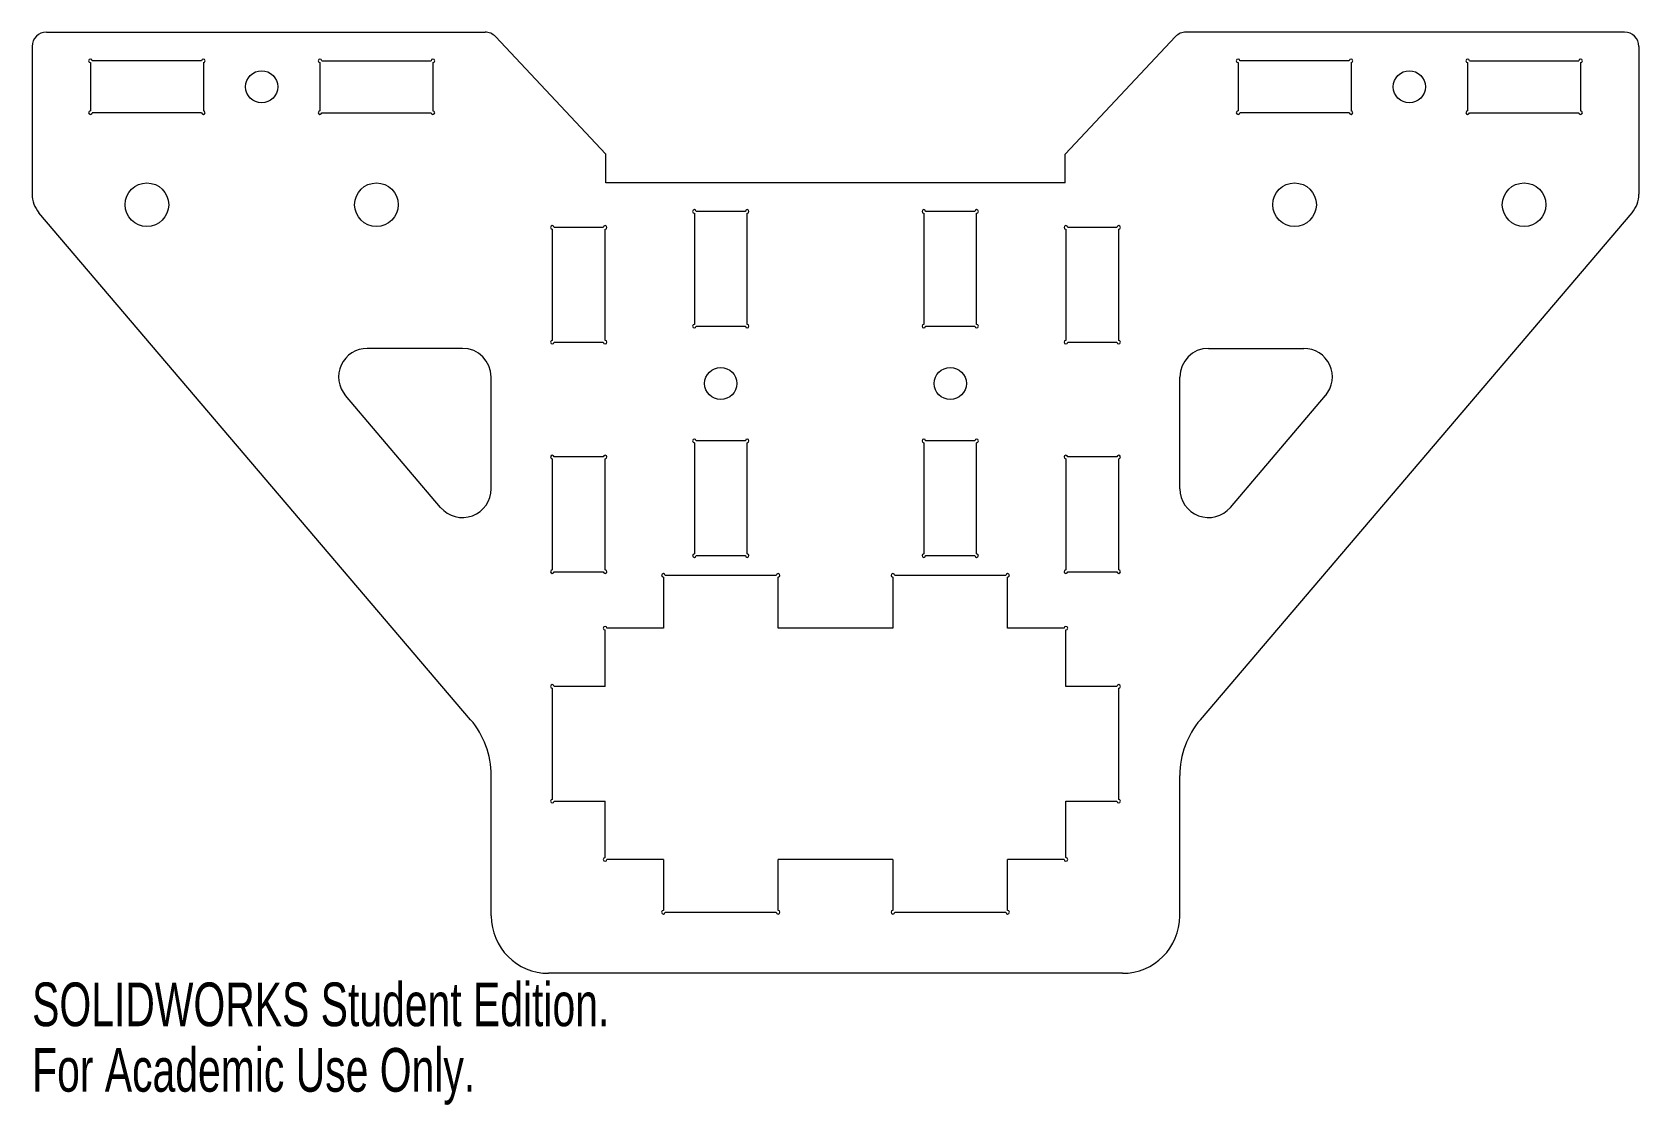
# Model space of a CAD drawing. Header units: inches. Extents: x -5.5 to 1.5, y -3.92 to 0.75.
import ezdxf

# ---------------------------------------------------------------- set-up
doc = ezdxf.new("R2010")
doc.units = ezdxf.units.IN
doc.header["$MEASUREMENT"] = 0
doc.styles.add('SLDTEXTSTYLE0', font='TXT', dxfattribs={"width": 0.7})

msp = doc.modelspace()

# ---------------------------------------------------------------- linework, layer by layer
at = {"color": 7, "linetype": 'Continuous', "lineweight": 15}
for p, q in [((-5.4375, 0.7521), (-3.527, 0.7521)), ((-3, 0.2209), (-3.4815, 0.7324)), ((-1, 0.2209), (-0.5185, 0.7324)), ((1.4375, 0.7521), (-0.473, 0.7521)), ((-5.5, 0.6896), (-5.5, 0.046)), ((1.5, 0.6896), (1.5, 0.046)), ((-5.2461, 0.6193), (-5.2461, 0.4088)), ((-4.7617, 0.6271), (-5.2383, 0.6271)), ((-4.7539, 0.6193), (-4.7539, 0.4088)), ((-4.2461, 0.6193), (-4.2461, 0.4088)), ((-4.2383, 0.6271), (-3.7617, 0.6271)), ((-3.7539, 0.6193), (-3.7539, 0.4088)), ((-0.2461, 0.6193), (-0.2461, 0.4088)), ((0.2383, 0.6271), (-0.2383, 0.6271)), ((0.2461, 0.6193), (0.2461, 0.4088)), ((0.7539, 0.6193), (0.7539, 0.4088)), ((0.7617, 0.6271), (1.2383, 0.6271)), ((1.2461, 0.6193), (1.2461, 0.4088)), ((-4.7617, 0.401), (-5.2383, 0.401)), ((-4.2383, 0.401), (-3.7617, 0.401)), ((0.2383, 0.401), (-0.2383, 0.401)), ((0.7617, 0.401), (1.2383, 0.401)), ((-3, 0.0959), (-3, 0.2209)), ((-1, 0.0959), (-1, 0.2209)), ((-1, 0.0959), (-3, 0.0959)), ((-3.5895, -2.2439), (-5.4702, -0.035)), ((-2.615, -0.0369), (-2.615, -0.5213)), ((-2.3928, -0.0291), (-2.6072, -0.0291)), ((-2.385, -0.5213), (-2.385, -0.0369)), ((-1.615, -0.0369), (-1.615, -0.5213)), ((-1.3928, -0.0291), (-1.6072, -0.0291)), ((-1.385, -0.5213), (-1.385, -0.0369)), ((-0.4105, -2.2439), (1.4702, -0.035)), ((-3.2339, -0.1068), (-3.2339, -0.5912)), ((-3.0117, -0.099), (-3.2261, -0.099)), ((-3.0039, -0.5912), (-3.0039, -0.1068)), ((-0.9961, -0.1068), (-0.9961, -0.5912)), ((-0.7739, -0.099), (-0.9883, -0.099)), ((-0.7661, -0.5912), (-0.7661, -0.1068)), ((-2.6072, -0.5291), (-2.3928, -0.5291)), ((-1.6072, -0.5291), (-1.3928, -0.5291)), ((-3.625, -0.626), (-4.0397, -0.626)), ((-3.2261, -0.599), (-3.0117, -0.599)), ((-0.9883, -0.599), (-0.7739, -0.599)), ((-0.375, -0.626), (0.0397, -0.626)), ((-3.5, -1.2381), (-3.5, -0.751)), ((-0.5, -1.2381), (-0.5, -0.751)), ((-3.7202, -1.3191), (-4.1349, -0.832)), ((-0.2798, -1.3191), (0.1349, -0.832)), ((-2.615, -1.0369), (-2.615, -1.5213)), ((-2.3928, -1.0291), (-2.6072, -1.0291)), ((-2.385, -1.5213), (-2.385, -1.0369)), ((-1.615, -1.0369), (-1.615, -1.5213)), ((-1.3928, -1.0291), (-1.6072, -1.0291)), ((-1.385, -1.5213), (-1.385, -1.0369)), ((-3.2339, -1.1068), (-3.2339, -1.5912)), ((-3.0117, -1.099), (-3.2261, -1.099)), ((-3.0039, -1.5912), (-3.0039, -1.1068)), ((-0.9961, -1.1068), (-0.9961, -1.5912)), ((-0.7739, -1.099), (-0.9883, -1.099)), ((-0.7661, -1.5912), (-0.7661, -1.1068)), ((-2.6072, -1.5291), (-2.3928, -1.5291)), ((-1.6072, -1.5291), (-1.3928, -1.5291)), ((-3.2261, -1.599), (-3.0117, -1.599)), ((-0.9883, -1.599), (-0.7739, -1.599)), ((-2.75, -1.6229), (-2.75, -1.8451)), ((-2.2578, -1.6151), (-2.7422, -1.6151)), ((-2.25, -1.8451), (-2.25, -1.6229)), ((-1.75, -1.6229), (-1.75, -1.8451)), ((-1.2578, -1.6151), (-1.7422, -1.6151)), ((-1.25, -1.8451), (-1.25, -1.6229)), ((-3.0039, -2.099), (-3.0039, -1.8529)), ((-2.75, -1.8451), (-2.9961, -1.8451)), ((-1.75, -1.8451), (-2.25, -1.8451)), ((-1.0039, -1.8451), (-1.25, -1.8451)), ((-0.9961, -2.099), (-0.9961, -1.8529)), ((-3.0039, -2.099), (-3.2261, -2.099)), ((-0.7739, -2.099), (-0.9961, -2.099)), ((-3.2339, -2.1068), (-3.2339, -2.5912)), ((-0.7661, -2.5912), (-0.7661, -2.1068)), ((-3.5, -3.099), (-3.5, -2.487)), ((-0.5, -3.099), (-0.5, -2.487)), ((-3.2261, -2.599), (-3.0039, -2.599)), ((-3.0039, -2.8451), (-3.0039, -2.599)), ((-0.9961, -2.599), (-0.7739, -2.599)), ((-0.9961, -2.8451), (-0.9961, -2.599)), ((-2.75, -2.8529), (-2.9961, -2.8529)), ((-2.75, -2.8529), (-2.75, -3.0751)), ((-1.75, -2.8529), (-2.25, -2.8529)), ((-2.25, -3.0751), (-2.25, -2.8529)), ((-1.75, -2.8529), (-1.75, -3.0751)), ((-1.0039, -2.8529), (-1.25, -2.8529)), ((-1.25, -3.0751), (-1.25, -2.8529)), ((-2.7422, -3.0829), (-2.2578, -3.0829)), ((-1.7422, -3.0829), (-1.2578, -3.0829)), ((-0.75, -3.349), (-3.25, -3.349))]:
    msp.add_line(p, q, dxfattribs=at)
for centre, radius in [((-4.5, 0.514), 0.07), ((0.5, 0.514), 0.07), ((-5, 0), 0.095), ((-4, 0), 0.095), ((0, 0), 0.095), ((1, 0), 0.095), ((-2.5, -0.7791), 0.07), ((-1.5, -0.7791), 0.07)]:
    msp.add_circle(centre, radius, dxfattribs=at)
for centre, radius, start, end in [((-5.4375, 0.6896), 0.0625, 90, 180), ((-3.527, 0.6896), 0.0625, 43.268, 90), ((-0.473, 0.6896), 0.0625, 90, 136.732), ((1.4375, 0.6896), 0.0625, 0, 90), ((-5.2461, 0.6271), 0.00781, 360, 270), ((-4.7539, 0.6271), 0.00781, 270, 180), ((-4.2461, 0.6271), 0.00781, 360, 270), ((-3.7539, 0.6271), 0.00781, 270, 180), ((-0.2461, 0.6271), 0.00781, 0, 270), ((0.2461, 0.6271), 0.00781, 270, 180), ((0.7539, 0.6271), 0.00781, 0, 270), ((1.2461, 0.6271), 0.00781, 270, 180), ((-5.2461, 0.401), 0.00781, 90, 360), ((-4.7539, 0.401), 0.00781, 180, 90), ((-4.2461, 0.401), 0.00781, 90, 360), ((-3.7539, 0.401), 0.00781, 180, 90), ((-0.2461, 0.401), 0.00781, 90, 0), ((0.2461, 0.401), 0.00781, 180, 90), ((0.7539, 0.401), 0.00781, 90, 0), ((1.2461, 0.401), 0.00781, 180, 90), ((-5.375, 0.046), 0.125, 180, 220.41194), ((1.375, 0.046), 0.125, 319.58806, 0), ((-2.615, -0.0291), 0.00781, 0, 270), ((-2.385, -0.0291), 0.00781, 270, 180), ((-1.615, -0.0291), 0.00781, 0, 270), ((-1.385, -0.0291), 0.00781, 270, 180), ((-3.2339, -0.099), 0.00781, 0, 270), ((-3.0039, -0.099), 0.00781, 270, 180), ((-0.9961, -0.099), 0.00781, 0, 270), ((-0.7661, -0.099), 0.00781, 270, 180), ((-2.615, -0.5291), 0.00781, 90, 0), ((-2.385, -0.5291), 0.00781, 180, 90), ((-1.615, -0.5291), 0.00781, 90, 0), ((-1.385, -0.5291), 0.00781, 180, 90), ((-4.0397, -0.751), 0.125, 90, 220.41194), ((-3.625, -0.751), 0.125, 0, 90), ((-3.2339, -0.599), 0.00781, 90, 0), ((-3.0039, -0.599), 0.00781, 180, 90), ((-0.9961, -0.599), 0.00781, 90, 0), ((-0.7661, -0.599), 0.00781, 180, 90), ((-0.375, -0.751), 0.125, 90, 180), ((0.0397, -0.751), 0.125, 319.58806, 90), ((-2.615, -1.0291), 0.00781, 0, 270), ((-2.385, -1.0291), 0.00781, 270, 180), ((-1.615, -1.0291), 0.00781, 0, 270), ((-1.385, -1.0291), 0.00781, 270, 180), ((-3.2339, -1.099), 0.00781, 0, 270), ((-3.0039, -1.099), 0.00781, 270, 180), ((-0.9961, -1.099), 0.00781, 0, 270), ((-0.7661, -1.099), 0.00781, 270, 180), ((-3.625, -1.2381), 0.125, 220.41194, 0), ((-0.375, -1.2381), 0.125, 180, 319.58806), ((-2.615, -1.5291), 0.00781, 90, 0), ((-2.385, -1.5291), 0.00781, 180, 90), ((-1.615, -1.5291), 0.00781, 90, 0), ((-1.385, -1.5291), 0.00781, 180, 90), ((-3.2339, -1.599), 0.00781, 90, 0), ((-3.0039, -1.599), 0.00781, 180, 90), ((-2.75, -1.6151), 0.00781, 0, 270), ((-2.25, -1.6151), 0.00781, 270, 180), ((-1.75, -1.6151), 0.00781, 0, 270), ((-1.25, -1.6151), 0.00781, 270, 180), ((-0.9961, -1.599), 0.00781, 90, 0), ((-0.7661, -1.599), 0.00781, 180, 90), ((-3.0039, -1.8451), 0.00781, 0, 270), ((-0.9961, -1.8451), 0.00781, 270, 180), ((-3.2339, -2.099), 0.00781, 0, 270), ((-0.7661, -2.099), 0.00781, 270, 180), ((-3.875, -2.487), 0.375, 0, 40.41194), ((-0.125, -2.487), 0.375, 139.58806, 180), ((-3.2339, -2.599), 0.00781, 90, 360), ((-0.7661, -2.599), 0.00781, 180, 90), ((-3.0039, -2.8529), 0.00781, 90, 0), ((-0.9961, -2.8529), 0.00781, 180, 90), ((-2.75, -3.0829), 0.00781, 90, 360), ((-2.25, -3.0829), 0.00781, 180, 90), ((-1.75, -3.0829), 0.00781, 90, 0), ((-1.25, -3.0829), 0.00781, 180, 90), ((-3.25, -3.099), 0.25, 180, 270), ((-0.75, -3.099), 0.25, 270, 0)]:
    msp.add_arc(centre, radius, start, end, dxfattribs=at)

# ---------------------------------------------------------------- texts
at = {"color": 7, "linetype": 'Continuous', "char_height": 0.1903, "attachment_point": 1, "style": 'SLDTEXTSTYLE0'}
for s, insert in [('SOLIDWORKS Student Edition.', (-5.5, -3.3891)), ('For Academic Use Only.', (-5.5, -3.6746))]:
    msp.add_mtext(s, dxfattribs=dict(at, insert=insert))

doc.saveas('drawing.dxf')
